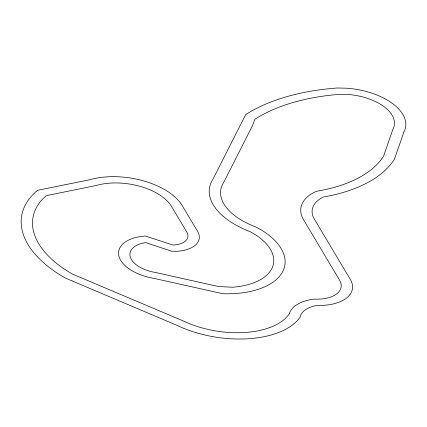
<?xml version="1.0" encoding="UTF-8"?>
<svg xmlns="http://www.w3.org/2000/svg" width="427" height="427" viewBox="0 0 427 427"><rect width="100%" height="100%" fill="white"/><g stroke="black" fill="none" stroke-linecap="round" stroke-linejoin="round"><path stroke-width="0.64" d="M289.431 313.221L289.18 314.149L285.177 318.665A71.288 37.88 9 0 1 183.05 320.848L72.665 274.182A113.481 60.303 9 0 1 41.574 200.146L46.164 195.683L96.529 185.425A49.036 26.058 9 0 1 171.473 206.385L186.829 232.128A21.035 11.177 9 0 1 173.074 245.071L145.127 235.976L137.067 237.156A39.839 21.169 9 0 0 119.645 258.282A39.839 21.169 9 0 0 154.579 278.505L222.755 293.712A73.407 39.006 9 0 0 282.711 271.561A73.407 39.006 9 0 0 256.899 227.5L255.015 226.646A62.726 33.333 9 0 1 223.588 182.644L252.389 125.821L254.93 119.218A178.272 94.735 9 0 1 332.345 94.991L340.303 94.276L347.477 94.42A43.816 23.282 9 0 1 392.947 129.151L383.579 156.218A136.4 72.483 9 0 1 316.514 191.269A55.056 29.26 9 0 0 302.679 218.261L339.556 280.128A30.872 16.402 9 0 1 313.829 299.097A43.276 22.994 9 0 0 289.431 313.221M403.899 132.007L394.383 159.324A147.854 78.568 9 0 1 330.076 195.753L323.645 196.954L322.054 197.722A43.602 23.17 9 0 0 313.631 217.871L350.284 279.333A42.326 22.492 9 0 1 321.195 305.428L316.081 305.615A31.817 16.909 9 0 0 300.213 317.031A82.742 43.97 9 0 1 176.671 325.209L65.363 278.057A124.935 66.393 9 0 1 37.544 190.319L89.75 179.735A60.495 32.148 9 0 1 182.206 205.59L197.557 231.333A32.495 17.267 9 0 1 176.314 251.322L171.371 251.135L145.804 242.643L143.098 243.038A28.379 15.084 9 0 0 130.683 258.089A28.379 15.084 9 0 0 155.572 272.501L218.469 286.528L232.736 287.222A61.952 32.922 9 0 0 272.97 265.727A61.952 32.922 9 0 0 249.95 231.567A74.186 39.423 9 0 1 212.785 179.532L245.696 114.601A189.727 100.82 9 0 1 328.085 88.816L337.133 88.005L346.543 88.197A55.27 29.372 9 0 1 403.899 132.007"/></g></svg>
